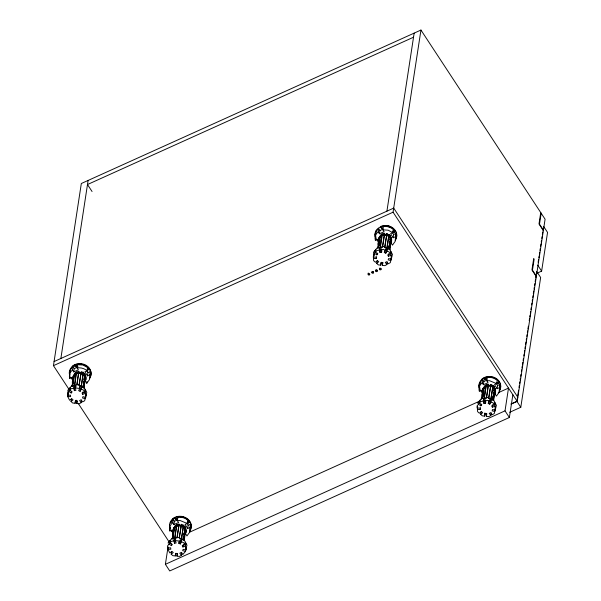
<?xml version="1.0" encoding="UTF-8"?>
<svg xmlns="http://www.w3.org/2000/svg" width="601" height="601" viewBox="0 0 601 601"><rect width="100%" height="100%" fill="white"/><g stroke="black" fill="none" stroke-linecap="round" stroke-linejoin="round"><path stroke-width="0.9" d="M89.639 374.934L87.483 375.858L87.979 372.59L90.142 371.666L89.534 379.471L86.784 383.25L85.59 381.357M189.826 527.595L187.662 528.519L188.166 525.251L190.322 524.327L189.713 532.133L186.964 535.912L185.777 534.019M395.308 236.817L393.152 237.748L393.647 234.48L395.811 233.549L395.203 241.362L392.453 245.14L391.259 243.24M499.266 387.773L497.102 388.704L497.605 385.436L499.762 384.505L499.161 392.318L496.403 396.097L495.216 394.196M88.197 369.84L88.242 368.436M76.718 367.061L76.785 365.784L74.547 366.385L76.718 367.061L76.004 365.506M176.897 519.722L176.964 518.445L174.838 518.513L175.5 519.504L176.897 519.722L174.838 518.513M85.62 378.232L85.778 376.188L85.387 376.279L84.613 374.303L85.004 374.205L82.991 387.382M173.509 530.856L173.614 529.496L173.982 529.669L175.041 527.866L174.673 527.693L176.484 526.416L178.76 525.845L181.164 526.085L181.442 524.252L183.598 525.251L185.183 526.867L183.17 540.044M173.787 529.03L173.892 527.663L174.26 527.836M378.991 240.084L379.096 238.717L379.464 238.89L380.531 237.087L380.163 236.922L381.966 235.637L384.249 235.074L386.646 235.307L386.931 233.473L384.73 246.966M379.269 238.251L379.374 236.892L379.742 237.057M391.003 241.948L391.108 240.588M391.341 239.438L391.446 238.071L391.056 238.169M482.949 391.041L483.054 389.673L483.422 389.846L484.128 388.644M483.227 389.208L483.332 387.848L483.7 388.013M494.593 392.731L494.961 392.904L495.066 391.544M495.292 390.395L495.397 389.027L495.014 389.125L494.24 387.142L494.623 387.044L492.61 400.228M71.429 398.921L71.031 401.536L72.646 402.993L75.117 403.286L75.38 400.844L77.018 401.04L76.755 403.474L79.234 403.767L81.263 402.64L81.668 400.026M171.608 551.583L171.21 554.197L172.833 555.655L175.304 555.948L175.56 553.506L177.197 553.701L176.942 556.135L179.414 556.428L181.449 555.301L181.848 552.687M377.097 260.804L376.699 263.418L378.314 264.876L380.786 265.169L381.042 262.727L382.679 262.922L382.424 265.364L384.895 265.657L386.931 264.53L387.337 261.908M481.055 411.76L480.65 414.374L482.272 415.832L484.744 416.125L484.999 413.683L486.637 413.879L486.382 416.32L488.853 416.613L490.889 415.479L491.287 412.864M69.416 389.981L53.451 365.656L81.323 183.508L420.948 30.05L545.092 219.215L517.221 401.363L511.226 404.067M60.866 358.481L88.114 180.443M73.127 379.426L71.85 377.375L69.686 378.307L70.062 375.85M67.77 396.668L70.64 396.577L70.497 395.173L67.635 395.263L68.033 392.648L67.77 396.668L69.603 400.251L71.774 398.718L73.067 399.883L71.031 401.536M68.845 391.461L69.25 388.847L70.189 387.735L69.791 390.349L72.15 391.867L71.203 392.979L68.845 391.461L67.635 395.263M69.686 378.307A10.307 8.76 8.7 0 1 72.548 369.983L73.044 366.715L74.239 368.608L73.735 371.876L78.393 369.878L77.206 367.977L77.702 364.709L83.021 365.025L87.573 367.572L87.077 370.84L84.914 371.764L87.483 375.858M72.255 382.394L72.751 379.126M71.962 386.435L73.495 376.399L73.269 378.878L73.66 378.78M72.203 385.865L73.728 378.345M71.203 392.979L71.466 391.236M72.458 385.737L73.863 376.572M72.759 386.383L74.772 373.198L76.582 371.921L78.859 371.358L76.845 384.535M75.606 385.316L75.208 387.93L75.944 390.342L74.359 390.635L73.615 388.231L74.021 385.617L75.606 385.316L76.102 386.924M74.434 385.977L76.289 372.124M74.697 385.436L76.372 373.319L75.163 374.168M74.359 390.635L74.757 388.021L74.021 385.617M76.973 384.873L78.581 373.183L80.977 373.424L79.062 385.076M78.994 371.696L78.776 373.086L80.249 372.905A6.596 5.604 8.7 0 1 85.244 381.252M75.117 403.286L75.523 400.672L77.161 400.859L76.755 403.474M79.107 385.647L81.263 371.591L83.419 372.59L85.004 374.205M79.85 388.479L80.256 385.865L81.744 386.526L81.338 389.14L80.121 391.319L78.633 390.658L79.85 388.479L75.208 387.93M80.121 391.319L80.519 388.704L81.744 386.526M81.218 386.075L83.359 372.117M81.27 386.646L83.419 372.59M82.6 387.48L82.863 385.737M83.269 383.115L83.531 381.372M83.802 379.622L84.065 377.879M83.637 387.713L85.177 377.676M82.713 394.339L82.021 393.031L84.636 392.107L85.034 389.493L85.725 390.793L85.327 393.407L82.713 394.339L83.118 391.724M83.9 386.879L84.17 385.128M84.433 383.385L84.703 381.635M83.892 388.494L85.56 377.578M86.784 383.25L87.032 381.62M81.263 402.64L79.617 400.551L80.97 399.808L82.615 401.889L84.651 400.762L85.56 396.998M85.297 398.741L82.517 397.982L82.946 396.645L85.725 397.404L86.123 394.782L85.695 396.127M173.313 532.088L172.029 530.037L169.865 530.968L170.368 527.701M512.863 394.722L509.378 417.492L169.745 570.95L165.388 564.309L168.04 547.008M171.21 554.197L173.246 552.544L171.954 551.38L169.79 552.912L167.957 549.329L168.22 547.586M169.031 544.123L169.429 541.509L170.376 540.397L169.978 543.011L172.329 544.529L171.383 545.64L169.031 544.123L167.604 545.798L167.814 547.924L170.684 547.834L170.819 549.239L167.957 549.329M169.865 530.968A10.307 8.76 8.7 0 1 172.727 522.645L173.231 519.377L174.418 521.27L173.914 524.538L178.58 522.539L177.385 520.639L177.888 517.371A10.307 8.76 8.7 0 1 187.76 520.233L187.257 523.501L185.093 524.425L187.662 528.519M172.434 535.055L172.938 531.787M172.141 539.097L173.892 527.663M172.382 538.526L173.456 531.539M171.383 545.64L171.653 543.897M172.645 538.398L174.042 529.233L173.674 529.06M172.938 539.044L174.951 525.86L176.762 524.583L179.045 524.019L176.889 538.068M173.802 540.892L174.2 538.278L175.785 537.978L175.387 540.592L176.131 543.003L174.538 543.296L173.802 540.892L171.405 541.336L169.978 543.011M174.748 537.76L176.762 524.583M174.876 538.098L176.551 525.98L174.741 527.257L175.109 527.43M174.538 543.296L174.936 540.682L174.2 538.278M177.16 537.534L178.76 527.054M178.963 525.747L179.173 524.357M175.304 555.948L175.702 553.333L177.34 553.521L176.942 556.135M179.376 536.866L181.164 526.085L179.293 538.308M178.813 543.319L180.037 541.14L180.435 538.526L181.923 539.187L181.525 541.802L180.3 543.98L178.813 543.319L179.083 541.576M180.3 543.98L180.706 541.366L181.923 539.187M181.404 538.736L183.207 526.957M181.449 539.307L183.598 525.251M183.05 538.398L183.313 536.648M183.583 534.905L183.846 533.155M184.252 530.54L184.905 528.7L183.32 527.085L180.984 526.386M182.899 547L182.208 545.693L184.815 544.769L185.213 542.155L185.904 543.454L185.506 546.069L182.899 547L183.297 544.386M183.823 540.374L185.356 530.337M184.206 540.284L185.747 530.24M185.521 532.726L185.589 532.291M181.449 555.301L179.804 553.213L181.149 552.469L182.794 554.55L185.476 551.402L185.874 548.788M185.476 551.402L182.696 550.644L183.125 549.306L185.904 550.058L186.302 547.443M390.973 242.699A6.596 5.604 8.7 0 0 388.847 235.419A6.596 5.604 8.7 0 0 380.23 235.93L378.683 238.454A6.596 5.604 8.7 0 0 378.863 241.377L377.511 239.266L375.355 240.19L375.85 236.922A10.307 8.76 8.7 0 1 378.713 228.598L379.9 230.499L379.404 233.766L384.062 231.768L382.875 229.867L383.37 226.6A10.307 8.76 8.7 0 1 393.242 229.454L392.738 232.722L390.582 233.654L393.152 237.748M376.699 263.418L378.735 261.766L377.443 260.609L375.407 262.254L373.649 260.684L373.439 258.558L376.309 258.468L376.166 257.063L373.296 257.153L373.702 254.539L373.837 255.943M373.439 258.558L373.709 256.815M374.513 253.352L374.911 250.737L375.858 249.625L375.46 252.24L377.811 253.75L376.872 254.862L374.513 253.352L373.296 257.153M375.355 240.19A10.307 8.76 8.7 0 1 378.209 231.866L378.713 228.598M377.924 244.284L378.42 241.016M377.623 248.326L379.374 236.892M376.309 258.468L376.572 256.725M376.872 254.862L377.135 253.119M378.127 247.62L379.531 238.454M378.42 248.266L380.441 235.089L382.251 233.804L384.527 233.241L382.379 247.296M379.193 245.817L379.592 243.202M379.862 241.452L380.125 239.709M379.284 250.114L379.682 247.499L381.274 247.206L380.876 249.821L381.612 252.232L380.027 252.525L379.284 250.114L376.887 250.564L375.46 252.24M380.23 246.988L381.958 234.014M380.365 247.327L382.168 235.539M380.027 252.525L380.425 249.911L379.682 247.499M386.916 211.161L414.157 33.123M381.612 252.232L381.883 250.489M382.642 246.763L384.377 235.412M384.445 234.976L384.663 233.579M380.786 265.169L381.192 262.554L382.829 262.75L382.424 265.364M384.775 247.529L386.646 235.307L388.622 236.614L386.886 247.965M384.302 252.548L385.519 250.369L385.917 247.755L387.412 248.416L387.006 251.03L385.789 253.209L384.302 252.548L384.565 250.805M385.789 253.209L386.188 250.587L387.412 248.416M388.689 236.178L389.087 234.48L390.673 236.088L390.455 237.485M386.931 248.529L389.087 234.48M517.221 401.363L393.077 212.191L420.948 30.05M388.531 247.62L388.802 245.877M389.2 243.255L389.471 241.512M389.733 239.761L390.395 237.921L388.652 249.272M388.381 256.221L387.69 254.914L390.304 253.99L390.703 251.376L391.394 252.683L390.996 255.297L388.381 256.221L388.787 253.607M389.305 249.603L390.838 239.566M389.703 247.89L389.966 246.14M390.372 243.525L390.635 241.775M389.696 249.505L391.446 238.071M389.801 249.806L391.071 241.512M392.671 231.573L395.075 231.182L394.158 232.414L392.671 231.573L393.835 230.761L395.007 231.618L392.723 232.271L393.835 230.761M386.931 264.53L385.286 262.442L386.638 261.69L388.284 263.779L390.319 262.652L391.364 258.009M390.966 260.624L388.186 259.872L388.614 258.528L391.394 259.286L391.792 256.672M482.753 392.265L481.469 390.222L479.313 391.146L479.808 387.878A10.307 8.76 8.7 0 1 482.671 379.554L483.858 381.455L483.354 384.723L488.02 382.724L486.825 380.824L487.328 377.556A10.307 8.76 8.7 0 1 497.2 380.41L496.696 383.678L494.54 384.61L497.102 388.704M480.65 414.374L482.693 412.722L481.401 411.565L479.358 413.21L477.607 411.64L477.397 409.514L480.259 409.424L480.124 408.019L477.254 408.109L477.525 406.366M477.397 409.514L477.66 407.771M478.471 404.308L478.869 401.693L479.816 400.582L479.418 403.196L481.769 404.706L480.823 405.818L478.471 404.308L477.044 405.983L477.254 408.109M479.313 391.146A10.307 8.76 8.7 0 1 482.167 382.822L482.671 379.554M481.874 395.24L482.378 391.972M481.581 399.282L483.332 387.848M481.822 398.703L482.896 391.724M480.259 409.424L480.53 407.681M480.823 405.818L481.093 404.075M482.085 398.576L483.489 389.41M482.513 398.35L484.398 386.045L486.201 384.76L488.485 384.197L486.329 398.253M483.151 396.773L483.55 394.158M483.813 392.408L484.083 390.665M483.242 401.07L483.64 398.455L485.232 398.162L484.827 400.777L485.57 403.188L483.978 403.481L483.242 401.07L480.845 401.521L479.418 403.196M484.188 397.945L486.201 384.76M484.323 398.283L486.126 386.496M483.978 403.481L484.383 400.867L483.64 398.455M485.57 403.188L485.833 401.445M486.6 397.719L488.2 386.03L490.604 386.263L492.76 387.262L494.345 388.877L493.691 390.718M484.744 416.125L485.142 413.511M488.688 397.922L490.882 384.43L488.733 398.486M488.252 403.504L489.477 401.325L489.875 398.711L491.363 399.372L490.964 401.986L489.74 404.165L488.252 403.504L488.523 401.761M486.382 416.32L486.78 413.706M489.74 404.165L490.146 401.543L491.363 399.372M490.709 399.793L492.828 386.826L493.887 387.9M490.889 399.485L493.038 385.436L494.623 387.044M492.489 398.576L492.888 395.961M493.158 394.211L493.421 392.468M493.263 400.559L494.796 390.522M492.339 407.178L491.648 405.87L494.255 404.946L494.653 402.332L495.352 403.639L494.946 406.253L492.339 407.178L492.737 404.563M493.646 400.461L495.397 389.027M494.961 392.904L495.029 392.468M490.889 415.479L489.244 413.398L490.589 412.647L492.234 414.735L494.27 413.608L495.322 408.965M494.916 411.58L492.144 410.829L492.572 409.484L495.344 410.243L495.75 407.628M509.378 417.492L505.02 410.851L508.506 388.088L498.237 392.723M540.735 212.581L538.992 223.963L543.349 230.604M532.388 270.615L534.131 259.234L533.696 258.573L531.953 269.954L536.31 276.595M539.428 224.624L541.17 213.242M517.16 399.447L517.438 397.592M517.724 395.743L518.58 390.177M519.001 387.397L519.287 385.542M519.572 383.693L519.85 381.838M520.135 379.982L520.421 378.127M520.706 376.271L520.984 374.423M521.413 371.643L521.698 369.788M521.984 367.932L522.261 366.077M522.547 364.221L522.832 362.373M523.118 360.517L523.396 358.662M523.824 355.882L524.11 354.027M524.395 352.171L524.673 350.323M524.958 348.467L525.244 346.612M525.529 344.756L525.95 341.977M526.236 340.121L526.521 338.265M526.807 336.417L527.085 334.562M527.37 332.706L527.655 330.85M527.941 329.002L528.362 326.215M529.218 320.656L529.496 318.8M529.782 316.945L530.067 315.097M530.352 313.241L530.63 311.386M530.916 309.53L531.201 307.682M531.63 304.895L531.908 303.047M532.193 301.191L532.478 299.336M532.764 297.48L533.042 295.624M533.327 293.776L533.756 290.989M534.041 289.141L534.319 287.286M534.605 285.43L534.89 283.574M535.175 281.726L535.453 279.871M535.739 278.015L536.167 275.235M536.453 273.38L536.731 271.524M538.135 262.389L538.556 259.624M538.834 257.776L539.12 255.936M539.398 254.095L539.683 252.247M539.968 250.407L540.246 248.566M540.532 246.718L540.953 243.953M541.231 242.113L541.516 240.272M541.802 238.424L542.079 236.584M542.365 234.743L542.786 231.978M543.064 230.13L543.349 228.29M509.723 412.278L520.797 407.275L540.652 277.497L537.226 272.276M537.347 273.057L541.629 271.126L547.549 232.422L543.635 226.449M188.767 522.923L187.422 523.276L187.542 521.352L188.804 522.284M187.73 521.638L187.422 523.276L189.405 522.126L187.542 521.352M175.777 518.182L175.5 519.504L177.25 518.528M85.087 397.93L86.807 392.543L84.02 387.299L78.04 384.655L71.654 385.842L67.853 390.304L68.176 393.542M85.725 397.404L85.327 393.407M185.514 549.825L186.986 545.205L184.206 539.961L178.219 537.317L171.833 538.504L168.032 542.966M390.996 259.046L392.468 254.433L389.688 249.19L383.708 246.545L377.323 247.732L373.522 252.195L373.845 255.425M494.954 410.002L496.426 405.39L493.646 400.146L487.659 397.501L481.273 398.688L477.479 403.151M376.399 230.183L375.001 234.345A10.931 9.285 8.7 0 0 376.023 238.327M69.34 372.455L70.137 370.847M71.331 368.421L72.533 366.001A10.931 9.285 8.7 0 1 85.68 365.07A10.931 9.285 8.7 0 1 90.751 375.768L89.594 378.405A10.931 9.285 8.7 0 0 81.586 364.168A10.931 9.285 8.7 0 0 69.641 375.317M170.714 522.697L172.712 518.663A10.931 9.285 8.7 0 1 185.859 517.731A10.931 9.285 8.7 0 1 190.93 528.429L189.781 531.066A10.931 9.285 8.7 0 0 181.284 516.77A10.931 9.285 8.7 0 0 170.113 528.782M480.56 382.071L478.959 385.301A10.931 9.285 8.7 0 0 479.981 389.283M481.356 380.456L482.152 378.848A10.931 9.285 8.7 0 1 495.299 377.916A10.931 9.285 8.7 0 1 500.378 388.607L499.221 391.243A10.931 9.285 8.7 0 0 490.266 376.902A10.931 9.285 8.7 0 0 479.914 389.718M79.437 387.322L80.256 385.865M386.533 235.179L384.317 234.638M388.622 236.614L390.395 237.921M493.038 385.436L490.701 384.738M170.474 523.155L173.231 519.377M394.158 232.414L395.075 231.182M69.791 390.349L71.218 388.674L73.615 388.231M485.42 378.232L484.301 379.066L484.383 379.749L486.577 379.246L484.278 378.698L486.555 378.878L484.383 379.749L484.278 378.698M380.23 236.486L381.432 235.63M484.181 387.442L485.39 386.586M484.113 387.878L485.924 386.593L488.335 386.368M373.356 272.711L372.74 272.899M380.718 269.413L381.042 268.407L379.847 268.084A0.871 0.744 8.7 0 0 379.531 269.09M413.533 37.217L87.483 184.537L92.058 191.509M54.075 361.554L393.708 208.096L517.844 397.261M53.451 365.656L393.077 212.191M168.873 541.546L170.586 540.772M189.405 532.268L480.274 400.844M510.91 404L516.875 401.303L520.797 407.275M165.388 564.309L505.02 410.851M379.9 230.499L383.01 229.161M74.239 368.608L78.115 366.941M483.858 381.455L486.968 380.117M174.418 521.27L177.52 519.94M380.456 226.502L383.077 225.683L388.719 225.916L391.281 227.396A10.931 9.285 8.7 0 1 395.263 240.287L396.42 237.65A10.931 9.285 8.7 0 0 388.719 225.916L385.834 225.916A10.931 9.285 8.7 0 0 375.956 238.762M390.673 236.088L390.282 236.185L390.8 237.508M391.161 239.904L390.778 240.002L390.004 238.019M78.708 373.522L76.304 373.754L74.494 375.032L74.862 375.204L73.795 377.007L73.427 376.835M495.119 390.86L494.728 390.958L493.954 388.975M185.183 526.867L184.8 526.964L185.566 528.94L185.957 528.85M185.679 530.675L185.288 530.773L184.515 528.79M380.876 249.821L383.273 249.377L386.188 250.587M484.827 400.777L487.231 400.334L489.477 401.325M496.531 382.687L498.845 382.311L498.725 381.643L498.116 383.37L497.117 383.641L498.845 382.311L498.116 383.37L497.358 382.146M79.039 372.815L80.819 372.567M179.226 525.477L180.999 525.229M486.825 380.824L489.492 380.681L496.696 383.678M177.385 520.639L180.052 520.496L187.257 523.501M180.345 516.695L183.23 516.695M382.875 229.867L388.193 230.183L392.738 232.722M187.302 522.607L188.729 522.697M178.828 525.409L180.428 525.567M381.214 262.337L382.867 262.532M484.353 413.195L485.999 413.39M175.387 540.592L180.037 541.14M385.834 225.916L391.281 227.396M387.006 251.03L389.253 252.022L390.304 253.99M488.658 400.89L490.146 401.543M490.964 401.986L493.211 402.978L494.255 404.946M81.338 389.14L83.592 390.132L84.636 392.107M181.525 541.802L183.771 542.793L184.815 544.769M386.743 233.781L388.907 234.788M80.797 373.732L83.141 374.423L84.726 376.038L84.335 376.128L85.109 378.112L85.5 378.014L85.342 380.065L84.974 379.892M74.622 365.678L76.545 366.805M83.201 373.987L84.26 375.062M183.388 526.649L184.447 527.723M539.495 224.188L543.417 230.16M537.707 265.154L541.629 271.126M532.456 270.18L536.377 276.152M76.109 400.191L77.146 401.761M78.175 403.331L169.347 542.26M496.321 383.385L497.605 385.436M392.363 232.429L393.647 234.48M482.167 382.822L483.354 384.723M378.209 231.866L379.404 233.766M186.881 523.208L188.166 525.251M86.694 370.547L87.979 372.59M172.727 522.645L173.914 524.538M72.548 369.983L73.735 371.876M88.58 368.984L89.256 370.088M381.462 227.418L382.213 228.688M69.581 373.244L70.069 374.814M494.946 406.253L495.344 410.243M390.996 255.297L391.394 259.286M185.506 546.069L185.904 550.058M368.601 274.033A0.871 0.744 8.7 0 1 368.278 273.004M372.124 272.659A0.871 0.744 8.7 0 1 371.981 271.75L372.515 271.427A0.871 0.744 8.7 0 1 373.612 272.193M375.895 270.953A0.871 0.744 8.7 0 1 376.076 269.789L377.27 270.112A0.871 0.744 8.7 0 1 377.27 270.856M72.916 379.216A6.596 5.604 8.7 0 1 80.324 372.92M85.304 380.809A6.596 5.604 8.7 0 0 83.171 373.537A6.596 5.604 8.7 0 0 74.562 374.04L73.585 375.227A6.596 5.604 8.7 0 0 73.194 379.486M72.458 379.614A10.931 9.285 8.7 0 1 70.73 377.616M69.919 372.274A10.307 8.76 8.7 0 1 73.044 366.715M90.142 371.666A10.307 8.76 8.7 0 1 90.173 375.76M77.206 367.977A10.307 8.76 8.7 0 1 87.077 370.84M482.085 392.461A10.931 9.285 8.7 0 1 480.349 390.455M499.762 384.505A10.307 8.76 8.7 0 1 499.491 389.493M494.931 393.655A6.596 5.604 8.7 0 0 492.797 386.375A6.596 5.604 8.7 0 0 484.188 386.886L482.641 389.41A6.596 5.604 8.7 0 0 482.821 392.333M482.753 392.769A6.596 5.604 8.7 0 1 489.522 385.707A6.596 5.604 8.7 0 1 494.863 394.091M378.127 241.504A10.931 9.285 8.7 0 1 376.399 239.499M395.811 233.549A10.307 8.76 8.7 0 1 395.533 238.537M378.795 241.812A6.596 5.604 8.7 0 1 385.572 234.751A6.596 5.604 8.7 0 1 390.913 243.135M173.426 532.433A10.931 9.285 8.7 0 1 171.473 530.525M169.888 527.543A10.931 9.285 8.7 0 1 169.52 525.116M190.322 524.327A10.307 8.76 8.7 0 1 190.051 529.308M173.358 532.869A10.931 9.285 8.7 0 1 170.909 530.27M173.313 532.584A6.596 5.604 8.7 0 1 180.082 525.522A6.596 5.604 8.7 0 1 185.424 533.906M185.491 533.47A6.596 5.604 8.7 0 0 183.358 526.198A6.596 5.604 8.7 0 0 174.748 526.701L173.764 527.888A6.596 5.604 8.7 0 0 173.373 532.148M369.735 274.161L369.653 274.725A0.871 0.744 8.7 0 1 368.278 274.815A0.871 0.744 8.7 0 1 368.458 273.65A0.871 0.744 8.7 0 1 369.735 274.161M377.285 270.75L377.195 271.314A0.871 0.744 8.7 0 1 375.685 271.246L375.828 270.352L376.444 270.165A0.871 0.744 8.7 0 1 377.285 270.75M382.664 228.192L382.386 228.951L380.733 227.336L382.664 228.192M372.237 271.945L371.914 272.952L373.289 273.162A0.871 0.744 8.7 0 0 373.289 272.11L372.237 271.945M88.174 368.871L87.085 369.33L89.339 369.728L88.174 368.871M380.831 269.751L379.779 269.826L379.374 268.97A0.871 0.744 8.7 0 1 380.651 268.572A0.871 0.744 8.7 0 1 380.831 269.751"/></g></svg>
